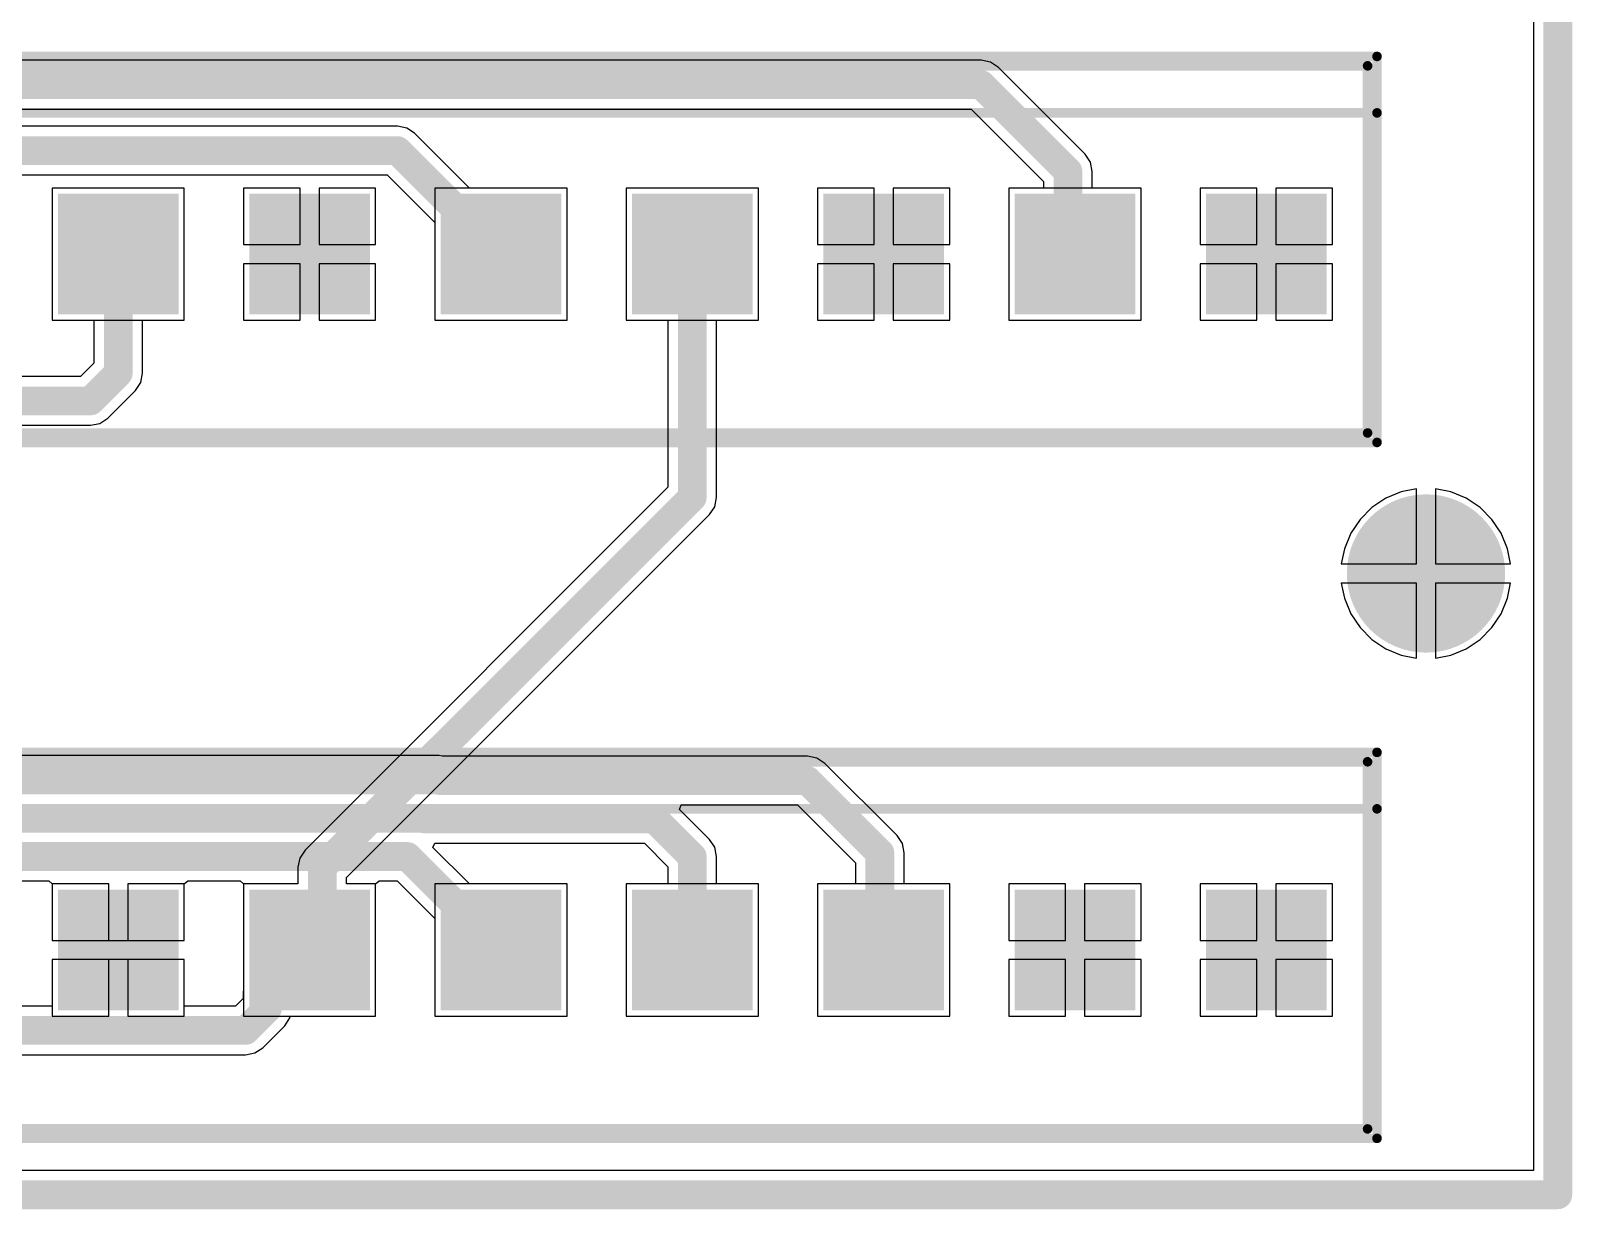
# Model space of a CAD drawing. Header units: millimetres. Extents: x -27 to 152, y -4 to 51.
# Drawn here: x 111.46 to 152.38, y -3.88 to 27.41 of the extents above; entities that cross this region are included whole.
import ezdxf

# ---------------------------------------------------------------- set-up
doc = ezdxf.new("R2010")
doc.units = ezdxf.units.MM
for name, color, linetype in [('BottomLayer', 5, 'Continuous'), ('BottomOverlay', 54, 'Continuous'), ('BottomSolder', 6, 'Continuous'), ('KeepOutLayer', 6, 'Continuous'), ('Mechanical13', 56, 'Continuous'), ('MultiLayer', 9, 'Continuous'), ('PadHoleLayer', 156, 'Continuous'), ('TopLayer', 1, 'Continuous'), ('TopSolder', 216, 'Continuous')]:
    doc.layers.add(name, color=color, linetype=linetype)

# ---------------------------------------------------------------- blocks, each defined once
blk = doc.blocks.new('SCREW_TERMINAL_X8_5_08___B_12')
at = {"layer": 'BottomLayer'}
for points in [[(3.58, 1.5), (6.58, 1.5), (6.58, -1.5), (3.58, -1.5)], [(8.66, 1.5), (11.66, 1.5), (11.66, -1.5), (8.66, -1.5)], [(13.74, 1.5), (16.74, 1.5), (16.74, -1.5), (13.74, -1.5)], [(18.82, 1.5), (21.82, 1.5), (21.82, -1.5), (18.82, -1.5)], [(23.9, 1.5), (26.9, 1.5), (26.9, -1.5), (23.9, -1.5)], [(28.98, 1.5), (31.98, 1.5), (31.98, -1.5), (28.98, -1.5)], [(34.06, 1.5), (37.06, 1.5), (37.06, -1.5), (34.06, -1.5)]]:
    blk.add_hatch(color=5, dxfattribs=at).paths.add_polyline_path(points)
at = {"layer": 'BottomSolder'}
for points in [[(3.478, 1.602), (6.682, 1.602), (6.682, -1.602), (3.478, -1.602)], [(8.558, 1.602), (11.762, 1.602), (11.762, -1.602), (8.558, -1.602)], [(13.638, 1.602), (16.842, 1.602), (16.842, -1.602), (13.638, -1.602)], [(18.718, 1.602), (21.922, 1.602), (21.922, -1.602), (18.718, -1.602)], [(23.798, 1.602), (27.002, 1.602), (27.002, -1.602), (23.798, -1.602)], [(28.878, 1.602), (32.082, 1.602), (32.082, -1.602), (28.878, -1.602)], [(33.958, 1.602), (37.162, 1.602), (37.162, -1.602), (33.958, -1.602)]]:
    blk.add_hatch(color=6, dxfattribs=at).paths.add_polyline_path(points)
at = {"layer": 'MultiLayer'}
for points in [[(3.58, 1.5), (6.58, 1.5), (6.58, -1.5), (3.58, -1.5)], [(8.66, 1.5), (11.66, 1.5), (11.66, -1.5), (8.66, -1.5)], [(13.74, 1.5), (16.74, 1.5), (16.74, -1.5), (13.74, -1.5)], [(18.82, 1.5), (21.82, 1.5), (21.82, -1.5), (18.82, -1.5)], [(23.9, 1.5), (26.9, 1.5), (26.9, -1.5), (23.9, -1.5)], [(28.98, 1.5), (31.98, 1.5), (31.98, -1.5), (28.98, -1.5)], [(34.06, 1.5), (37.06, 1.5), (37.06, -1.5), (34.06, -1.5)]]:
    blk.add_hatch(color=9, dxfattribs=at).paths.add_polyline_path(points)
at = {"layer": 'PadHoleLayer'}
h = blk.add_hatch(color=156, dxfattribs=at)
edge = h.paths.add_edge_path()
edge.add_arc((5.08, 0), 0.7, 0, 360)
h = blk.add_hatch(color=156, dxfattribs=at)
edge = h.paths.add_edge_path()
edge.add_arc((10.16, 0), 0.7, 0, 360)
h = blk.add_hatch(color=156, dxfattribs=at)
edge = h.paths.add_edge_path()
edge.add_arc((15.24, 0), 0.7, 0, 360)
h = blk.add_hatch(color=156, dxfattribs=at)
edge = h.paths.add_edge_path()
edge.add_arc((20.32, 0), 0.7, 0, 360)
h = blk.add_hatch(color=156, dxfattribs=at)
edge = h.paths.add_edge_path()
edge.add_arc((25.4, 0), 0.7, 0, 360)
h = blk.add_hatch(color=156, dxfattribs=at)
edge = h.paths.add_edge_path()
edge.add_arc((30.48, 0), 0.7, 0, 360)
h = blk.add_hatch(color=156, dxfattribs=at)
edge = h.paths.add_edge_path()
edge.add_arc((35.56, 0), 0.7, 0, 360)
at = {"layer": 'TopLayer'}
for points in [[(3.58, 1.5), (6.58, 1.5), (6.58, -1.5), (3.58, -1.5)], [(8.66, 1.5), (11.66, 1.5), (11.66, -1.5), (8.66, -1.5)], [(13.74, 1.5), (16.74, 1.5), (16.74, -1.5), (13.74, -1.5)], [(18.82, 1.5), (21.82, 1.5), (21.82, -1.5), (18.82, -1.5)], [(23.9, 1.5), (26.9, 1.5), (26.9, -1.5), (23.9, -1.5)], [(28.98, 1.5), (31.98, 1.5), (31.98, -1.5), (28.98, -1.5)], [(34.06, 1.5), (37.06, 1.5), (37.06, -1.5), (34.06, -1.5)]]:
    blk.add_hatch(color=1, dxfattribs=at).paths.add_polyline_path(points)
at = {"layer": 'TopSolder'}
for points in [[(3.478, 1.602), (6.682, 1.602), (6.682, -1.602), (3.478, -1.602)], [(8.558, 1.602), (11.762, 1.602), (11.762, -1.602), (8.558, -1.602)], [(13.638, 1.602), (16.842, 1.602), (16.842, -1.602), (13.638, -1.602)], [(18.718, 1.602), (21.922, 1.602), (21.922, -1.602), (18.718, -1.602)], [(23.798, 1.602), (27.002, 1.602), (27.002, -1.602), (23.798, -1.602)], [(28.878, 1.602), (32.082, 1.602), (32.082, -1.602), (28.878, -1.602)], [(33.958, 1.602), (37.162, 1.602), (37.162, -1.602), (33.958, -1.602)]]:
    blk.add_hatch(color=216, dxfattribs=at).paths.add_polyline_path(points)
at = {"layer": 'BottomOverlay', "const_width": 0.254}
for points in [[(-3.5, 5.25), (38.5, 5.25)], [(38.5, -5), (38.5, 5.25)], [(-3.5, 3.75), (38.5, 3.75)], [(-3.5, -5), (38.5, -5)]]:
    blk.add_lwpolyline(points, dxfattribs=at)
at = {"layer": 'BottomOverlay', "const_width": 0.127}
for points in [[(38.436, 5.25, 1), (38.563, 5.25, 1)], [(38.436, 5.25, 1), (38.563, 5.25, 1)], [(38.436, 3.75, 1), (38.563, 3.75, 1)], [(38.436, -5, 1), (38.563, -5, 1)], [(38.436, -5, 1), (38.563, -5, 1)]]:
    blk.add_lwpolyline(points, format="xyb", close=True, dxfattribs=at)
at = {"layer": 'Mechanical13', "const_width": 0.254}
for points in [[(-3.25, 5), (38.25, 5)], [(38.25, -4.75), (38.25, 5)], [(-3.25, -4.75), (38.25, -4.75)]]:
    blk.add_lwpolyline(points, dxfattribs=at)
at = {"layer": 'Mechanical13', "const_width": 0.127}
for points in [[(38.186, 5, 1), (38.313, 5, 1)], [(38.186, 5, 1), (38.313, 5, 1)], [(38.186, -4.75, 1), (38.313, -4.75, 1)], [(38.186, -4.75, 1), (38.313, -4.75, 1)]]:
    blk.add_lwpolyline(points, format="xyb", close=True, dxfattribs=at)
blk = doc.blocks.new('SCREW_TERMINAL_X8_5_08___B_14')
at = {"layer": 'BottomLayer'}
for points in [[(3.58, 1.5), (6.58, 1.5), (6.58, -1.5), (3.58, -1.5)], [(8.66, 1.5), (11.66, 1.5), (11.66, -1.5), (8.66, -1.5)], [(13.74, 1.5), (16.74, 1.5), (16.74, -1.5), (13.74, -1.5)], [(18.82, 1.5), (21.82, 1.5), (21.82, -1.5), (18.82, -1.5)], [(23.9, 1.5), (26.9, 1.5), (26.9, -1.5), (23.9, -1.5)], [(28.98, 1.5), (31.98, 1.5), (31.98, -1.5), (28.98, -1.5)], [(34.06, 1.5), (37.06, 1.5), (37.06, -1.5), (34.06, -1.5)]]:
    blk.add_hatch(color=5, dxfattribs=at).paths.add_polyline_path(points)
at = {"layer": 'BottomSolder'}
for points in [[(3.478, 1.602), (6.682, 1.602), (6.682, -1.602), (3.478, -1.602)], [(8.558, 1.602), (11.762, 1.602), (11.762, -1.602), (8.558, -1.602)], [(13.638, 1.602), (16.842, 1.602), (16.842, -1.602), (13.638, -1.602)], [(18.718, 1.602), (21.922, 1.602), (21.922, -1.602), (18.718, -1.602)], [(23.798, 1.602), (27.002, 1.602), (27.002, -1.602), (23.798, -1.602)], [(28.878, 1.602), (32.082, 1.602), (32.082, -1.602), (28.878, -1.602)], [(33.958, 1.602), (37.162, 1.602), (37.162, -1.602), (33.958, -1.602)]]:
    blk.add_hatch(color=6, dxfattribs=at).paths.add_polyline_path(points)
at = {"layer": 'MultiLayer'}
for points in [[(3.58, 1.5), (6.58, 1.5), (6.58, -1.5), (3.58, -1.5)], [(8.66, 1.5), (11.66, 1.5), (11.66, -1.5), (8.66, -1.5)], [(13.74, 1.5), (16.74, 1.5), (16.74, -1.5), (13.74, -1.5)], [(18.82, 1.5), (21.82, 1.5), (21.82, -1.5), (18.82, -1.5)], [(23.9, 1.5), (26.9, 1.5), (26.9, -1.5), (23.9, -1.5)], [(28.98, 1.5), (31.98, 1.5), (31.98, -1.5), (28.98, -1.5)], [(34.06, 1.5), (37.06, 1.5), (37.06, -1.5), (34.06, -1.5)]]:
    blk.add_hatch(color=9, dxfattribs=at).paths.add_polyline_path(points)
at = {"layer": 'PadHoleLayer'}
h = blk.add_hatch(color=156, dxfattribs=at)
edge = h.paths.add_edge_path()
edge.add_arc((5.08, 0), 0.7, 0, 360)
h = blk.add_hatch(color=156, dxfattribs=at)
edge = h.paths.add_edge_path()
edge.add_arc((10.16, 0), 0.7, 0, 360)
h = blk.add_hatch(color=156, dxfattribs=at)
edge = h.paths.add_edge_path()
edge.add_arc((15.24, 0), 0.7, 0, 360)
h = blk.add_hatch(color=156, dxfattribs=at)
edge = h.paths.add_edge_path()
edge.add_arc((20.32, 0), 0.7, 0, 360)
h = blk.add_hatch(color=156, dxfattribs=at)
edge = h.paths.add_edge_path()
edge.add_arc((25.4, 0), 0.7, 0, 360)
h = blk.add_hatch(color=156, dxfattribs=at)
edge = h.paths.add_edge_path()
edge.add_arc((30.48, 0), 0.7, 0, 360)
h = blk.add_hatch(color=156, dxfattribs=at)
edge = h.paths.add_edge_path()
edge.add_arc((35.56, 0), 0.7, 0, 360)
at = {"layer": 'TopLayer'}
for points in [[(3.58, 1.5), (6.58, 1.5), (6.58, -1.5), (3.58, -1.5)], [(8.66, 1.5), (11.66, 1.5), (11.66, -1.5), (8.66, -1.5)], [(13.74, 1.5), (16.74, 1.5), (16.74, -1.5), (13.74, -1.5)], [(18.82, 1.5), (21.82, 1.5), (21.82, -1.5), (18.82, -1.5)], [(23.9, 1.5), (26.9, 1.5), (26.9, -1.5), (23.9, -1.5)], [(28.98, 1.5), (31.98, 1.5), (31.98, -1.5), (28.98, -1.5)], [(34.06, 1.5), (37.06, 1.5), (37.06, -1.5), (34.06, -1.5)]]:
    blk.add_hatch(color=1, dxfattribs=at).paths.add_polyline_path(points)
at = {"layer": 'TopSolder'}
for points in [[(3.478, 1.602), (6.682, 1.602), (6.682, -1.602), (3.478, -1.602)], [(8.558, 1.602), (11.762, 1.602), (11.762, -1.602), (8.558, -1.602)], [(13.638, 1.602), (16.842, 1.602), (16.842, -1.602), (13.638, -1.602)], [(18.718, 1.602), (21.922, 1.602), (21.922, -1.602), (18.718, -1.602)], [(23.798, 1.602), (27.002, 1.602), (27.002, -1.602), (23.798, -1.602)], [(28.878, 1.602), (32.082, 1.602), (32.082, -1.602), (28.878, -1.602)], [(33.958, 1.602), (37.162, 1.602), (37.162, -1.602), (33.958, -1.602)]]:
    blk.add_hatch(color=216, dxfattribs=at).paths.add_polyline_path(points)
at = {"layer": 'BottomOverlay', "const_width": 0.254}
for points in [[(-3.5, 5.25), (38.5, 5.25)], [(38.5, -5), (38.5, 5.25)], [(-3.5, 3.75), (38.5, 3.75)], [(-3.5, -5), (38.5, -5)]]:
    blk.add_lwpolyline(points, dxfattribs=at)
at = {"layer": 'BottomOverlay', "const_width": 0.127}
for points in [[(38.436, 5.25, 1), (38.563, 5.25, 1)], [(38.436, 5.25, 1), (38.563, 5.25, 1)], [(38.436, 3.75, 1), (38.563, 3.75, 1)], [(38.436, -5, 1), (38.563, -5, 1)], [(38.436, -5, 1), (38.563, -5, 1)]]:
    blk.add_lwpolyline(points, format="xyb", close=True, dxfattribs=at)
at = {"layer": 'Mechanical13', "const_width": 0.254}
for points in [[(-3.25, 5), (38.25, 5)], [(38.25, -4.75), (38.25, 5)], [(-3.25, -4.75), (38.25, -4.75)]]:
    blk.add_lwpolyline(points, dxfattribs=at)
at = {"layer": 'Mechanical13', "const_width": 0.127}
for points in [[(38.186, 5, 1), (38.313, 5, 1)], [(38.186, 5, 1), (38.313, 5, 1)], [(38.186, -4.75, 1), (38.313, -4.75, 1)], [(38.186, -4.75, 1), (38.313, -4.75, 1)]]:
    blk.add_lwpolyline(points, format="xyb", close=True, dxfattribs=at)

msp = doc.modelspace()

# ---------------------------------------------------------------- hatches: boundary and pattern name
at = {"layer": 'BottomLayer'}
h = msp.add_hatch(color=5, dxfattribs=at)
edge = h.paths.add_edge_path()
edge.add_arc((148.5, 13), 2, 0, 360)
at = {"layer": 'BottomSolder'}
h = msp.add_hatch(color=6, dxfattribs=at)
edge = h.paths.add_edge_path()
edge.add_arc((148.5, 13), 2.102, 0, 360)
at = {"layer": 'MultiLayer'}
h = msp.add_hatch(color=9, dxfattribs=at)
edge = h.paths.add_edge_path()
edge.add_arc((148.5, 13), 2, 0, 360)
at = {"layer": 'PadHoleLayer'}
h = msp.add_hatch(color=156, dxfattribs=at)
edge = h.paths.add_edge_path()
edge.add_arc((148.5, 13), 1.375, 0, 360)
at = {"layer": 'TopLayer'}
h = msp.add_hatch(color=1, dxfattribs=at)
edge = h.paths.add_edge_path()
edge.add_arc((148.5, 13), 2, 0, 360)
at = {"layer": 'TopSolder'}
h = msp.add_hatch(color=216, dxfattribs=at)
edge = h.paths.add_edge_path()
edge.add_arc((148.5, 13), 2.102, 0, 360)

# ---------------------------------------------------------------- linework, layer by layer
at = {"layer": 'BottomLayer'}
for p, q in [((151.353, 50.353), (151.353, -2.853)), ((136.69, 26.627), (86.782, 26.627)), ((136.938, 26.578), (136.69, 26.627)), ((137.148, 26.438), (136.938, 26.578)), ((139.451, 24.134), (137.148, 26.438)), ((87.05, 25.333), (136.422, 25.333)), ((136.422, 25.333), (138.346, 23.408)), ((121.19, 24.877), (89.94, 24.877)), ((121.438, 24.828), (121.19, 24.877)), ((121.648, 24.688), (121.438, 24.828)), ((123.102, 23.234), (121.648, 24.688)), ((139.592, 23.924), (139.451, 24.134)), ((139.641, 23.677), (139.592, 23.924)), ((90.208, 23.583), (120.922, 23.583)), ((120.922, 23.583), (122.186, 22.318)), ((138.346, 23.408), (138.346, 23.234)), ((139.641, 23.234), (139.641, 23.677)), ((115.534, 23.234), (112.026, 23.234)), ((112.026, 23.234), (112.026, 19.726)), ((115.534, 19.726), (115.534, 23.234)), ((118.606, 23.234), (117.106, 23.234)), ((117.106, 23.234), (117.106, 21.734)), ((118.606, 21.734), (118.606, 23.234)), ((120.614, 23.234), (119.114, 23.234)), ((119.114, 23.234), (119.114, 21.734)), ((120.614, 21.734), (120.614, 23.234)), ((125.694, 23.234), (123.102, 23.234)), ((125.694, 19.726), (125.694, 23.234)), ((130.774, 23.234), (127.266, 23.234)), ((127.266, 23.234), (127.266, 19.726)), ((130.774, 19.726), (130.774, 23.234)), ((133.846, 23.234), (132.346, 23.234)), ((132.346, 23.234), (132.346, 21.734)), ((133.846, 21.734), (133.846, 23.234)), ((135.854, 23.234), (134.354, 23.234)), ((134.354, 23.234), (134.354, 21.734)), ((135.854, 21.734), (135.854, 23.234)), ((138.346, 23.234), (137.426, 23.234)), ((137.426, 23.234), (137.426, 19.726)), ((140.934, 23.234), (139.641, 23.234)), ((140.934, 19.726), (140.934, 23.234)), ((144.006, 23.234), (142.506, 23.234)), ((142.506, 23.234), (142.506, 21.734)), ((144.006, 21.734), (144.006, 23.234)), ((146.014, 23.234), (144.514, 23.234)), ((144.514, 23.234), (144.514, 21.734)), ((146.014, 21.734), (146.014, 23.234)), ((122.186, 22.318), (122.186, 19.726)), ((117.106, 21.734), (118.606, 21.734)), ((119.114, 21.734), (120.614, 21.734)), ((132.346, 21.734), (133.846, 21.734)), ((134.354, 21.734), (135.854, 21.734)), ((142.506, 21.734), (144.006, 21.734)), ((144.514, 21.734), (146.014, 21.734)), ((118.606, 21.226), (117.106, 21.226)), ((117.106, 21.226), (117.106, 19.726)), ((118.606, 19.726), (118.606, 21.226)), ((120.614, 21.226), (119.114, 21.226)), ((119.114, 21.226), (119.114, 19.726)), ((120.614, 19.726), (120.614, 21.226)), ((133.846, 21.226), (132.346, 21.226)), ((132.346, 21.226), (132.346, 19.726)), ((133.846, 19.726), (133.846, 21.226)), ((135.854, 21.226), (134.354, 21.226)), ((134.354, 21.226), (134.354, 19.726)), ((135.854, 19.726), (135.854, 21.226)), ((144.006, 21.226), (142.506, 21.226)), ((142.506, 21.226), (142.506, 19.726)), ((144.006, 19.726), (144.006, 21.226)), ((146.014, 21.226), (144.514, 21.226)), ((144.514, 21.226), (144.514, 19.726)), ((146.014, 19.726), (146.014, 21.226)), ((112.026, 19.726), (115.534, 19.726)), ((117.106, 19.726), (118.606, 19.726)), ((119.114, 19.726), (120.614, 19.726)), ((122.186, 19.726), (125.694, 19.726)), ((127.266, 19.726), (130.774, 19.726)), ((132.346, 19.726), (133.846, 19.726)), ((134.354, 19.726), (135.854, 19.726)), ((137.426, 19.726), (140.934, 19.726)), ((142.506, 19.726), (144.006, 19.726)), ((144.514, 19.726), (146.014, 19.726)), ((147.843, 15.167), (147.432, 14.997)), ((148.246, 15.248), (147.843, 15.167)), ((148.246, 13.254), (148.246, 15.248)), ((149.157, 15.167), (148.754, 15.248)), ((148.754, 15.248), (148.754, 13.254)), ((149.568, 14.997), (149.157, 15.167)), ((147.063, 14.751), (146.749, 14.437)), ((147.432, 14.997), (147.063, 14.751)), ((149.937, 14.751), (149.568, 14.997)), ((150.251, 14.437), (149.937, 14.751)), ((146.749, 14.437), (146.503, 14.068)), ((150.497, 14.068), (150.251, 14.437)), ((146.503, 14.068), (146.333, 13.657)), ((150.667, 13.657), (150.497, 14.068)), ((146.333, 13.657), (146.252, 13.254)), ((150.748, 13.254), (150.667, 13.657)), ((146.252, 13.254), (148.246, 13.254)), ((148.754, 13.254), (150.748, 13.254)), ((148.246, 12.746), (146.252, 12.746)), ((146.252, 12.746), (146.333, 12.343)), ((148.246, 10.752), (148.246, 12.746)), ((150.748, 12.746), (148.754, 12.746)), ((148.754, 12.746), (148.754, 10.752)), ((150.667, 12.343), (150.748, 12.746)), ((146.333, 12.343), (146.503, 11.932)), ((150.497, 11.932), (150.667, 12.343)), ((146.503, 11.932), (146.749, 11.563)), ((150.251, 11.563), (150.497, 11.932)), ((146.749, 11.563), (147.063, 11.249)), ((149.937, 11.249), (150.251, 11.563)), ((147.063, 11.249), (147.432, 11.003)), ((149.568, 11.003), (149.937, 11.249)), ((147.432, 11.003), (147.843, 10.833)), ((147.843, 10.833), (148.246, 10.752)), ((148.754, 10.752), (149.157, 10.833)), ((149.157, 10.833), (149.568, 11.003)), ((122.298, 8.163), (91.323, 8.163)), ((122.378, 8.147), (122.298, 8.163)), ((132.08, 8.147), (122.378, 8.147)), ((132.328, 8.098), (132.08, 8.147)), ((132.538, 7.958), (132.328, 8.098)), ((134.458, 6.038), (132.538, 7.958)), ((128.68, 6.735), (128.729, 6.853)), ((129.478, 5.938), (128.68, 6.735)), ((128.729, 6.853), (131.812, 6.853)), ((131.812, 6.853), (133.353, 5.312)), ((122.136, 5.719), (122.185, 5.837)), ((122.185, 5.837), (127.748, 5.837)), ((127.748, 5.837), (128.373, 5.212)), ((129.618, 5.728), (129.478, 5.938)), ((134.598, 5.828), (134.458, 6.038)), ((134.647, 5.58), (134.598, 5.828)), ((123.102, 4.754), (122.136, 5.719)), ((129.667, 5.48), (129.618, 5.728)), ((129.667, 4.754), (129.667, 5.48)), ((134.647, 4.754), (134.647, 5.58)), ((128.373, 5.212), (128.373, 4.754)), ((133.353, 5.312), (133.353, 4.754)), ((110.547, 4.837), (111.933, 4.837)), ((111.933, 4.837), (112.026, 4.754)), ((112.026, 4.754), (112.026, 4.71)), ((112.026, 4.71), (112.026, 3.254)), ((115.534, 4.754), (115.627, 4.837)), ((115.534, 4.71), (115.534, 4.754)), ((115.534, 3.254), (115.534, 4.71)), ((115.627, 4.837), (117.013, 4.837)), ((117.013, 4.837), (117.106, 4.754)), ((117.106, 4.754), (117.106, 4.71)), ((117.106, 4.71), (117.106, 1.246)), ((120.614, 4.754), (120.707, 4.837)), ((120.614, 4.71), (120.614, 4.754)), ((120.614, 1.246), (120.614, 4.71)), ((120.707, 4.837), (121.188, 4.837)), ((121.188, 4.837), (122.186, 3.838)), ((125.694, 4.754), (123.102, 4.754)), ((125.694, 1.246), (125.694, 4.754)), ((128.373, 4.754), (127.266, 4.754)), ((127.266, 4.754), (127.266, 1.246)), ((130.774, 4.754), (129.667, 4.754)), ((130.774, 1.246), (130.774, 4.754)), ((133.353, 4.754), (132.346, 4.754)), ((132.346, 4.754), (132.346, 1.246)), ((135.854, 4.754), (134.647, 4.754)), ((135.854, 1.246), (135.854, 4.754)), ((138.926, 4.754), (137.426, 4.754)), ((137.426, 4.754), (137.426, 3.254)), ((138.926, 3.254), (138.926, 4.754)), ((140.934, 4.754), (139.434, 4.754)), ((139.434, 4.754), (139.434, 3.254)), ((140.934, 3.254), (140.934, 4.754)), ((144.006, 4.754), (142.506, 4.754)), ((142.506, 4.754), (142.506, 3.254)), ((144.006, 3.254), (144.006, 4.754)), ((146.014, 4.754), (144.514, 4.754)), ((144.514, 4.754), (144.514, 3.254)), ((146.014, 3.254), (146.014, 4.754)), ((122.186, 3.838), (122.186, 1.246)), ((112.026, 3.254), (115.534, 3.254)), ((137.426, 3.254), (138.926, 3.254)), ((139.434, 3.254), (140.934, 3.254)), ((142.506, 3.254), (144.006, 3.254)), ((144.514, 3.254), (146.014, 3.254)), ((113.526, 2.746), (112.026, 2.746)), ((112.026, 2.746), (112.026, 1.246)), ((113.526, 1.246), (113.526, 2.746)), ((115.534, 2.746), (114.034, 2.746)), ((114.034, 2.746), (114.034, 1.246)), ((115.534, 1.246), (115.534, 2.746)), ((138.926, 2.746), (137.426, 2.746)), ((137.426, 2.746), (137.426, 1.246)), ((138.926, 1.246), (138.926, 2.746)), ((140.934, 2.746), (139.434, 2.746)), ((139.434, 2.746), (139.434, 1.246)), ((140.934, 1.246), (140.934, 2.746)), ((144.006, 2.746), (142.506, 2.746)), ((142.506, 2.746), (142.506, 1.246)), ((144.006, 1.246), (144.006, 2.746)), ((146.014, 2.746), (144.514, 2.746)), ((144.514, 2.746), (144.514, 1.246)), ((146.014, 1.246), (146.014, 2.746)), ((112.026, 1.246), (113.526, 1.246)), ((114.034, 1.246), (115.534, 1.246)), ((117.106, 1.246), (120.614, 1.246)), ((122.186, 1.246), (125.694, 1.246)), ((127.266, 1.246), (130.774, 1.246)), ((132.346, 1.246), (135.854, 1.246)), ((137.426, 1.246), (138.926, 1.246)), ((139.434, 1.246), (140.934, 1.246)), ((142.506, 1.246), (144.006, 1.246)), ((144.514, 1.246), (146.014, 1.246)), ((151.353, -2.853), (59.298, -2.853))]:
    msp.add_line(p, q, dxfattribs=at)
at = {"layer": 'BottomLayer', "const_width": 0.762}
for points in [[(86.782, 25.98), (136.69, 25.98)], [(136.69, 25.98), (138.993, 23.677)], [(89.94, 24.23), (121.19, 24.23)], [(121.19, 24.23), (123.94, 21.48)], [(138.993, 21.667), (138.993, 23.677)], [(138.993, 21.667), (139.18, 21.48)], [(91.055, 7.516), (122.298, 7.516)], [(122.298, 7.516), (122.314, 7.5)], [(122.314, 7.5), (132.08, 7.5)], [(132.08, 7.5), (134, 5.58)], [(90.634, 6.5), (121.877, 6.5)], [(121.877, 6.5), (121.893, 6.484)], [(121.893, 6.484), (128.016, 6.484)], [(128.016, 6.484), (129.02, 5.48)], [(90.213, 5.484), (121.456, 5.484)], [(121.456, 5.484), (123.94, 3)], [(129.02, 3), (129.02, 5.48)], [(134, 3.1), (134, 5.58)], [(134, 3.1), (134.1, 3)]]:
    msp.add_lwpolyline(points, dxfattribs=at)
at = {"layer": 'BottomLayer', "const_width": 0.381}
for points in [[(136.499, 25.98, 1), (136.88, 25.98, 1)], [(136.499, 25.98, 1), (136.88, 25.98, 1)], [(120.999, 24.23, 1), (121.38, 24.23, 1)], [(120.999, 24.23, 1), (121.38, 24.23, 1)], [(138.803, 23.677, 1), (139.184, 23.677, 1)], [(138.803, 23.677, 1), (139.184, 23.677, 1)], [(123.749, 21.48, 1), (124.13, 21.48, 1)], [(138.803, 21.667, 1), (139.184, 21.667, 1)], [(138.803, 21.667, 1), (139.184, 21.667, 1)], [(138.989, 21.48, 1), (139.37, 21.48, 1)], [(122.107, 7.516, 1), (122.488, 7.516, 1)], [(122.107, 7.516, 1), (122.488, 7.516, 1)], [(122.123, 7.5, 1), (122.504, 7.5, 1)], [(122.123, 7.5, 1), (122.504, 7.5, 1)], [(131.889, 7.5, 1), (132.27, 7.5, 1)], [(131.889, 7.5, 1), (132.27, 7.5, 1)], [(121.686, 6.5, 1), (122.067, 6.5, 1)], [(121.686, 6.5, 1), (122.067, 6.5, 1)], [(121.702, 6.484, 1), (122.083, 6.484, 1)], [(121.702, 6.484, 1), (122.083, 6.484, 1)], [(127.825, 6.484, 1), (128.206, 6.484, 1)], [(127.825, 6.484, 1), (128.206, 6.484, 1)], [(121.265, 5.484, 1), (121.646, 5.484, 1)], [(121.265, 5.484, 1), (121.646, 5.484, 1)], [(128.829, 5.48, 1), (129.21, 5.48, 1)], [(128.829, 5.48, 1), (129.21, 5.48, 1)], [(133.81, 5.58, 1), (134.191, 5.58, 1)], [(133.81, 5.58, 1), (134.191, 5.58, 1)], [(123.749, 3, 1), (124.13, 3, 1)], [(128.829, 3, 1), (129.21, 3, 1)], [(133.81, 3.1, 1), (134.191, 3.1, 1)], [(133.81, 3.1, 1), (134.191, 3.1, 1)], [(133.909, 3, 1), (134.29, 3, 1)]]:
    msp.add_lwpolyline(points, format="xyb", close=True, dxfattribs=at)
at = {"layer": 'KeepOutLayer', "const_width": 0.762}
for points in [[(152, -3.5), (152, 51)], [(-27, -3.5), (152, -3.5)]]:
    msp.add_lwpolyline(points, dxfattribs=at)
at = {"layer": 'KeepOutLayer', "const_width": 0.381}
msp.add_lwpolyline([(151.809, -3.5, 1), (152.19, -3.5, 1)], format="xyb", close=True, dxfattribs=at)
msp.add_lwpolyline([(151.809, -3.5, 1), (152.19, -3.5, 1)], format="xyb", close=True, dxfattribs=at)
at = {"layer": 'TopLayer'}
for p, q in [((151.353, 50.353), (151.353, -2.853)), ((115.534, 23.234), (112.026, 23.234)), ((112.026, 23.234), (112.026, 19.726)), ((115.534, 19.726), (115.534, 23.234)), ((118.606, 23.234), (117.106, 23.234)), ((117.106, 23.234), (117.106, 21.734)), ((118.606, 21.734), (118.606, 23.234)), ((120.614, 23.234), (119.114, 23.234)), ((119.114, 23.234), (119.114, 21.734)), ((120.614, 21.734), (120.614, 23.234)), ((125.694, 23.234), (122.186, 23.234)), ((122.186, 23.234), (122.186, 19.726)), ((125.694, 19.726), (125.694, 23.234)), ((130.774, 23.234), (127.266, 23.234)), ((127.266, 23.234), (127.266, 19.726)), ((130.774, 19.726), (130.774, 23.234)), ((133.846, 23.234), (132.346, 23.234)), ((132.346, 23.234), (132.346, 21.734)), ((133.846, 21.734), (133.846, 23.234)), ((135.854, 23.234), (134.354, 23.234)), ((134.354, 23.234), (134.354, 21.734)), ((135.854, 21.734), (135.854, 23.234)), ((140.934, 23.234), (137.426, 23.234)), ((137.426, 23.234), (137.426, 19.726)), ((140.934, 19.726), (140.934, 23.234)), ((144.006, 23.234), (142.506, 23.234)), ((142.506, 23.234), (142.506, 21.734)), ((144.006, 21.734), (144.006, 23.234)), ((146.014, 23.234), (144.514, 23.234)), ((144.514, 23.234), (144.514, 21.734)), ((146.014, 21.734), (146.014, 23.234)), ((117.106, 21.734), (118.606, 21.734)), ((119.114, 21.734), (120.614, 21.734)), ((132.346, 21.734), (133.846, 21.734)), ((134.354, 21.734), (135.854, 21.734)), ((142.506, 21.734), (144.006, 21.734)), ((144.514, 21.734), (146.014, 21.734)), ((118.606, 21.226), (117.106, 21.226)), ((117.106, 21.226), (117.106, 19.726)), ((118.606, 19.726), (118.606, 21.226)), ((120.614, 21.226), (119.114, 21.226)), ((119.114, 21.226), (119.114, 19.726)), ((120.614, 19.726), (120.614, 21.226)), ((133.846, 21.226), (132.346, 21.226)), ((132.346, 21.226), (132.346, 19.726)), ((133.846, 19.726), (133.846, 21.226)), ((135.854, 21.226), (134.354, 21.226)), ((134.354, 21.226), (134.354, 19.726)), ((135.854, 19.726), (135.854, 21.226)), ((144.006, 21.226), (142.506, 21.226)), ((142.506, 21.226), (142.506, 19.726)), ((144.006, 19.726), (144.006, 21.226)), ((146.014, 21.226), (144.514, 21.226)), ((144.514, 21.226), (144.514, 19.726)), ((146.014, 19.726), (146.014, 21.226)), ((112.026, 19.726), (113.133, 19.726)), ((113.133, 19.726), (113.133, 18.588)), ((114.427, 18.32), (114.427, 19.726)), ((114.427, 19.726), (115.534, 19.726)), ((117.106, 19.726), (118.606, 19.726)), ((119.114, 19.726), (120.614, 19.726)), ((122.186, 19.726), (125.694, 19.726)), ((127.266, 19.726), (128.373, 19.726)), ((128.373, 19.726), (128.373, 15.288)), ((129.667, 15.02), (129.667, 19.726)), ((129.667, 19.726), (130.774, 19.726)), ((132.346, 19.726), (133.846, 19.726)), ((134.354, 19.726), (135.854, 19.726)), ((137.426, 19.726), (140.934, 19.726)), ((142.506, 19.726), (144.006, 19.726)), ((144.514, 19.726), (146.014, 19.726)), ((113.133, 18.588), (112.774, 18.229)), ((112.774, 18.229), (108.968, 18.229)), ((114.238, 17.862), (114.378, 18.072)), ((114.378, 18.072), (114.427, 18.32)), ((113.5, 17.124), (114.238, 17.862)), ((109.347, 16.935), (113.042, 16.935)), ((113.042, 16.935), (113.29, 16.984)), ((113.29, 16.984), (113.5, 17.124)), ((128.373, 15.288), (118.739, 5.654)), ((147.843, 15.167), (147.432, 14.997)), ((148.246, 15.248), (147.843, 15.167)), ((148.246, 13.254), (148.246, 15.248)), ((149.157, 15.167), (148.754, 15.248)), ((148.754, 15.248), (148.754, 13.254)), ((149.568, 14.997), (149.157, 15.167)), ((129.478, 14.562), (129.618, 14.772)), ((129.618, 14.772), (129.667, 15.02)), ((147.063, 14.751), (146.749, 14.437)), ((147.432, 14.997), (147.063, 14.751)), ((149.937, 14.751), (149.568, 14.997)), ((150.251, 14.437), (149.937, 14.751)), ((119.844, 4.928), (129.478, 14.562)), ((146.749, 14.437), (146.503, 14.068)), ((150.497, 14.068), (150.251, 14.437)), ((146.503, 14.068), (146.333, 13.657)), ((150.667, 13.657), (150.497, 14.068)), ((146.333, 13.657), (146.252, 13.254)), ((150.748, 13.254), (150.667, 13.657)), ((146.252, 13.254), (148.246, 13.254)), ((148.754, 13.254), (150.748, 13.254)), ((148.246, 12.746), (146.252, 12.746)), ((146.252, 12.746), (146.333, 12.343)), ((148.246, 10.752), (148.246, 12.746)), ((150.748, 12.746), (148.754, 12.746)), ((148.754, 12.746), (148.754, 10.752)), ((150.667, 12.343), (150.748, 12.746)), ((146.333, 12.343), (146.503, 11.932)), ((150.497, 11.932), (150.667, 12.343)), ((146.503, 11.932), (146.749, 11.563)), ((150.251, 11.563), (150.497, 11.932)), ((146.749, 11.563), (147.063, 11.249)), ((149.937, 11.249), (150.251, 11.563)), ((147.063, 11.249), (147.432, 11.003)), ((149.568, 11.003), (149.937, 11.249)), ((147.432, 11.003), (147.843, 10.833)), ((147.843, 10.833), (148.246, 10.752)), ((148.754, 10.752), (149.157, 10.833)), ((149.157, 10.833), (149.568, 11.003)), ((118.598, 5.444), (118.549, 5.197)), ((118.739, 5.654), (118.598, 5.444)), ((118.549, 5.197), (118.549, 4.754)), ((119.844, 4.754), (119.844, 4.928)), ((113.526, 4.754), (112.026, 4.754)), ((112.026, 4.754), (112.026, 3.254)), ((113.526, 3.254), (113.526, 4.754)), ((115.534, 4.754), (114.034, 4.754)), ((114.034, 4.754), (114.034, 3.254)), ((115.534, 3.254), (115.534, 4.754)), ((118.549, 4.754), (117.106, 4.754)), ((117.106, 4.754), (117.106, 1.944)), ((120.614, 4.754), (119.844, 4.754)), ((120.614, 1.246), (120.614, 4.754)), ((125.694, 4.754), (122.186, 4.754)), ((122.186, 4.754), (122.186, 1.246)), ((125.694, 1.246), (125.694, 4.754)), ((130.774, 4.754), (127.266, 4.754)), ((127.266, 4.754), (127.266, 1.246)), ((130.774, 1.246), (130.774, 4.754)), ((135.854, 4.754), (132.346, 4.754)), ((132.346, 4.754), (132.346, 1.246)), ((135.854, 1.246), (135.854, 4.754)), ((138.926, 4.754), (137.426, 4.754)), ((137.426, 4.754), (137.426, 3.254)), ((138.926, 3.254), (138.926, 4.754)), ((140.934, 4.754), (139.434, 4.754)), ((139.434, 4.754), (139.434, 3.254)), ((140.934, 3.254), (140.934, 4.754)), ((144.006, 4.754), (142.506, 4.754)), ((142.506, 4.754), (142.506, 3.254)), ((144.006, 3.254), (144.006, 4.754)), ((146.014, 4.754), (144.514, 4.754)), ((144.514, 4.754), (144.514, 3.254)), ((146.014, 3.254), (146.014, 4.754)), ((112.026, 3.254), (113.526, 3.254)), ((114.034, 3.254), (115.534, 3.254)), ((137.426, 3.254), (138.926, 3.254)), ((139.434, 3.254), (140.934, 3.254)), ((142.506, 3.254), (144.006, 3.254)), ((144.514, 3.254), (146.014, 3.254)), ((115.534, 2.746), (112.026, 2.746)), ((112.026, 2.746), (112.026, 1.512)), ((115.534, 1.512), (115.534, 2.746)), ((138.926, 2.746), (137.426, 2.746)), ((137.426, 2.746), (137.426, 1.246)), ((138.926, 1.246), (138.926, 2.746)), ((140.934, 2.746), (139.434, 2.746)), ((139.434, 2.746), (139.434, 1.246)), ((140.934, 1.246), (140.934, 2.746)), ((144.006, 2.746), (142.506, 2.746)), ((142.506, 2.746), (142.506, 1.246)), ((144.006, 1.246), (144.006, 2.746)), ((146.014, 2.746), (144.514, 2.746)), ((144.514, 2.746), (144.514, 1.246)), ((146.014, 1.246), (146.014, 2.746)), ((117.094, 1.715), (116.891, 1.512)), ((117.106, 1.944), (117.094, 1.881)), ((117.094, 1.881), (117.094, 1.715)), ((112.026, 1.512), (110.454, 1.512)), ((116.891, 1.512), (115.534, 1.512)), ((118.339, 1.199), (118.349, 1.246)), ((118.349, 1.246), (120.614, 1.246)), ((122.186, 1.246), (125.694, 1.246)), ((127.266, 1.246), (130.774, 1.246)), ((132.346, 1.246), (135.854, 1.246)), ((137.426, 1.246), (138.926, 1.246)), ((139.434, 1.246), (140.934, 1.246)), ((142.506, 1.246), (144.006, 1.246)), ((144.514, 1.246), (146.014, 1.246)), ((117.617, 0.407), (118.199, 0.989)), ((118.199, 0.989), (118.339, 1.199)), ((83.135, 0.218), (117.16, 0.218)), ((117.16, 0.218), (117.407, 0.267)), ((117.407, 0.267), (117.617, 0.407)), ((151.353, -2.853), (59.298, -2.853))]:
    msp.add_line(p, q, dxfattribs=at)
at = {"layer": 'TopLayer', "const_width": 0.762}
for points in [[(113.78, 18.32), (113.78, 21.48)], [(129.02, 15.02), (129.02, 21.48)], [(113.042, 17.582), (113.78, 18.32)], [(108.7, 17.582), (113.042, 17.582)], [(119.197, 5.197), (129.02, 15.02)], [(119.197, 3.337), (119.197, 5.197)], [(117.741, 1.881), (119.197, 3.337)], [(117.741, 1.446), (117.741, 1.881)], [(117.16, 0.865), (117.741, 1.446)], [(83.135, 0.865), (117.16, 0.865)]]:
    msp.add_lwpolyline(points, dxfattribs=at)
at = {"layer": 'TopLayer', "const_width": 0.381}
for points in [[(113.589, 21.48, 1), (113.97, 21.48, 1)], [(128.829, 21.48, 1), (129.21, 21.48, 1)], [(113.589, 18.32, 1), (113.97, 18.32, 1)], [(113.589, 18.32, 1), (113.97, 18.32, 1)], [(112.851, 17.582, 1), (113.232, 17.582, 1)], [(112.851, 17.582, 1), (113.232, 17.582, 1)], [(128.829, 15.02, 1), (129.21, 15.02, 1)], [(128.829, 15.02, 1), (129.21, 15.02, 1)], [(119.006, 5.197, 1), (119.387, 5.197, 1)], [(119.006, 5.197, 1), (119.387, 5.197, 1)], [(119.006, 3.337, 1), (119.387, 3.337, 1)], [(119.006, 3.337, 1), (119.387, 3.337, 1)], [(117.55, 1.881, 1), (117.931, 1.881, 1)], [(117.55, 1.881, 1), (117.931, 1.881, 1)], [(117.55, 1.446, 1), (117.931, 1.446, 1)], [(117.55, 1.446, 1), (117.931, 1.446, 1)], [(116.969, 0.865, 1), (117.35, 0.865, 1)], [(116.969, 0.865, 1), (117.35, 0.865, 1)]]:
    msp.add_lwpolyline(points, format="xyb", close=True, dxfattribs=at)

# ---------------------------------------------------------------- block references
for name, p in [('SCREW_TERMINAL_X8_5_08___B_14', (108.7, 21.48)), ('SCREW_TERMINAL_X8_5_08___B_12', (108.7, 3))]:
    msp.add_blockref(name, p)

doc.saveas('drawing.dxf')
